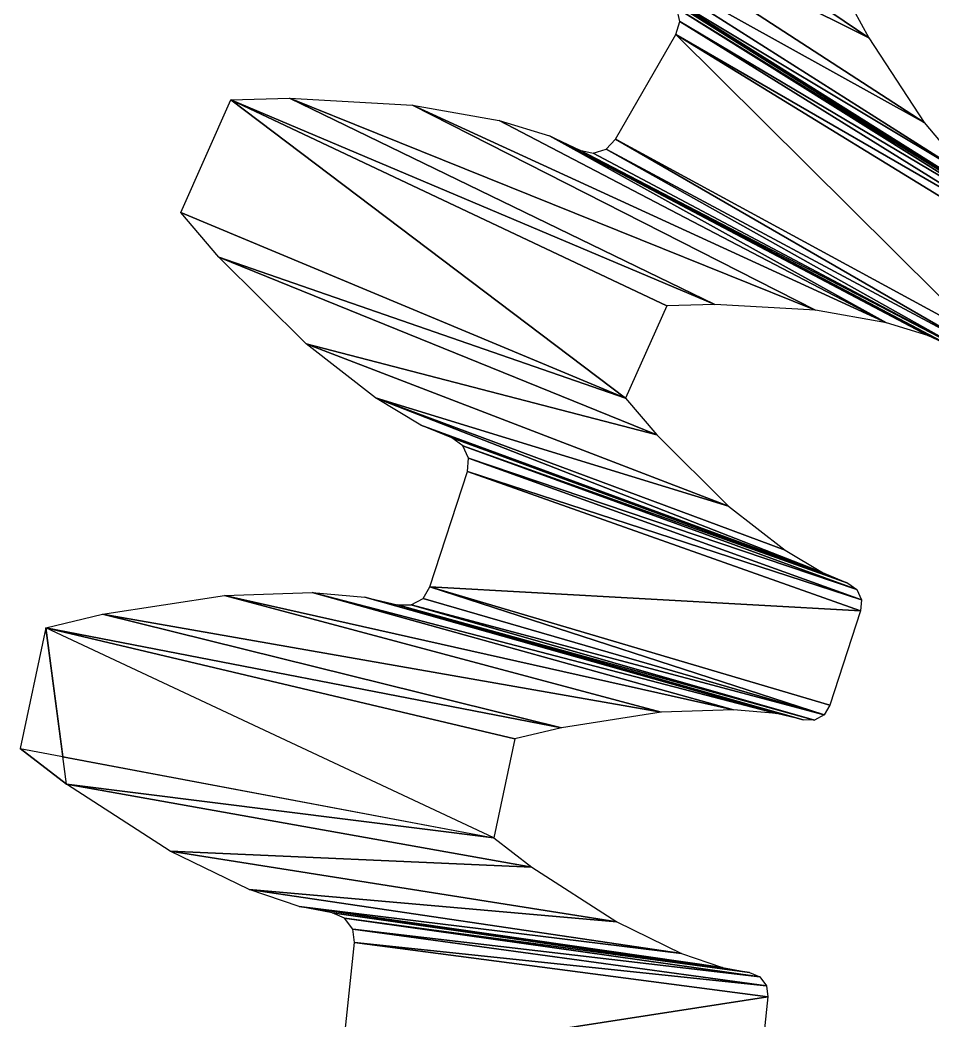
# Model space of a CAD drawing. Header units: inches. Extents: x 62 to 1153, y 3 to 780.
# Drawn here: x 72.63 to 80.63, y 30.88 to 39.66 of the extents above; entities that cross this region are included whole.
import ezdxf

# ---------------------------------------------------------------- set-up
doc = ezdxf.new("R2010")
doc.units = ezdxf.units.IN
doc.header["$MEASUREMENT"] = 0
doc.layers.add('Main_Gear', color=4, linetype='Continuous')

msp = doc.modelspace()

# ---------------------------------------------------------------- linework, layer by layer
at = {"layer": 'Main_Gear'}
for points in [[(80.0703, 39.4989, -11.4682), (77.2316, 40.9178, -7.4682), (76.6408, 41.821, -7.4682)], [(76.6408, 41.821, -7.4682), (79.8698, 39.8692, -11.4682), (80.0703, 39.4989, -11.4682)], [(77.2316, 40.9178, -7.4682), (80.0703, 39.4989, -11.4682), (80.5548, 38.7582, -11.4682)], [(80.5548, 38.7582, -11.4682), (77.7284, 40.3282, -7.4682), (77.2316, 40.9178, -7.4682)], [(77.7284, 40.3282, -7.4682), (80.5548, 38.7582, -11.4682), (80.9622, 38.2748, -11.4682)], [(80.9622, 38.2748, -11.4682), (78.0665, 40.0125, -7.4682), (77.7284, 40.3282, -7.4682)], [(78.0665, 40.0125, -7.4682), (80.9622, 38.2748, -11.4682), (81.2394, 38.0159, -11.4682)], [(81.2394, 38.0159, -11.4682), (78.3084, 39.8457, -7.4682), (78.0665, 40.0125, -7.4682)], [(78.3084, 39.8457, -7.4682), (81.2394, 38.0159, -11.4682), (81.4378, 37.8791, -11.4682)], [(81.4378, 37.8791, -11.4682), (78.3895, 39.7583, -7.4682), (78.3084, 39.8457, -7.4682)], [(78.3895, 39.7583, -7.4682), (81.4378, 37.8791, -11.4682), (81.5043, 37.8075, -11.4682)], [(81.5043, 37.8075, -11.4682), (78.416, 39.6421, -7.4682), (78.3895, 39.7583, -7.4682)], [(81.526, 37.7122, -11.4682), (78.3809, 39.5282, -7.4682), (78.416, 39.6421, -7.4682)], [(78.416, 39.6421, -7.4682), (81.5043, 37.8075, -11.4682), (81.526, 37.7122, -11.4682)], [(78.3809, 39.5282, -7.4682), (81.0625, 36.8658, -11.4682), (77.8507, 38.6099, -7.4682)], [(78.3809, 39.5282, -7.4682), (81.526, 37.7122, -11.4682), (81.4972, 37.6188, -11.4682)], [(81.0625, 36.8658, -11.4682), (78.3809, 39.5282, -7.4682), (81.4972, 37.6188, -11.4682)], [(74.4817, 38.9565, -7.4682), (77.9392, 36.3399, -11.4682), (74.0418, 37.9686, -7.4682)], [(78.7208, 37.1614, -11.4682), (74.4817, 38.9565, -7.4682), (74.995, 38.9704, -7.4682)], [(74.4817, 38.9565, -7.4682), (78.7208, 37.1614, -11.4682), (78.2999, 37.15, -11.4682)], [(77.9392, 36.3399, -11.4682), (74.4817, 38.9565, -7.4682), (78.2999, 37.15, -11.4682)], [(74.995, 38.9704, -7.4682), (79.6045, 37.1122, -11.4682), (78.7208, 37.1614, -11.4682)], [(79.6045, 37.1122, -11.4682), (74.995, 38.9704, -7.4682), (76.0727, 38.9104, -7.4682)], [(76.0727, 38.9104, -7.4682), (80.2268, 37.0011, -11.4682), (79.6045, 37.1122, -11.4682)], [(80.2268, 37.0011, -11.4682), (76.0727, 38.9104, -7.4682), (76.8316, 38.7749, -7.4682)], [(77.2741, 38.64, -7.4682), (80.2268, 37.0011, -11.4682), (76.8316, 38.7749, -7.4682)], [(77.2741, 38.64, -7.4682), (80.8073, 36.787, -11.4682), (80.5896, 36.8904, -11.4682)], [(80.8073, 36.787, -11.4682), (77.2741, 38.64, -7.4682), (77.5395, 38.5139, -7.4682)], [(80.2268, 37.0011, -11.4682), (77.2741, 38.64, -7.4682), (80.5896, 36.8904, -11.4682)], [(77.8507, 38.6099, -7.4682), (80.996, 36.7941, -11.4682), (77.7696, 38.5225, -7.4682)], [(80.996, 36.7941, -11.4682), (77.8507, 38.6099, -7.4682), (81.0625, 36.8658, -11.4682)], [(77.7696, 38.5225, -7.4682), (80.9026, 36.7653, -11.4682), (77.6557, 38.4874, -7.4682)], [(80.9026, 36.7653, -11.4682), (77.7696, 38.5225, -7.4682), (80.996, 36.7941, -11.4682)], [(77.5395, 38.5139, -7.4682), (80.9026, 36.7653, -11.4682), (80.8073, 36.787, -11.4682)], [(80.9026, 36.7653, -11.4682), (77.5395, 38.5139, -7.4682), (77.6557, 38.4874, -7.4682)], [(77.9392, 36.3399, -11.4682), (74.3749, 37.5778, -7.4682), (74.0418, 37.9686, -7.4682)], [(74.3749, 37.5778, -7.4682), (77.9392, 36.3399, -11.4682), (78.2123, 36.0194, -11.4682)], [(78.2123, 36.0194, -11.4682), (75.1406, 36.817, -7.4682), (74.3749, 37.5778, -7.4682)], [(78.8402, 35.3956, -11.4682), (75.7491, 36.3437, -7.4682), (75.1406, 36.817, -7.4682)], [(75.1406, 36.817, -7.4682), (78.2123, 36.0194, -11.4682), (78.8402, 35.3956, -11.4682)], [(75.7491, 36.3437, -7.4682), (78.8402, 35.3956, -11.4682), (79.3392, 35.0075, -11.4682)], [(79.6642, 34.8119, -11.4682), (75.7491, 36.3437, -7.4682), (79.3392, 35.0075, -11.4682)], [(75.7491, 36.3437, -7.4682), (79.6642, 34.8119, -11.4682), (76.1455, 36.1052, -7.4682)], [(79.6642, 34.8119, -11.4682), (76.4168, 35.9923, -7.4682), (76.1455, 36.1052, -7.4682)], [(76.4168, 35.9923, -7.4682), (79.6642, 34.8119, -11.4682), (79.8867, 34.7193, -11.4682)], [(79.8867, 34.7193, -11.4682), (76.5143, 35.9237, -7.4682), (76.4168, 35.9923, -7.4682)], [(76.5143, 35.9237, -7.4682), (79.8867, 34.7193, -11.4682), (79.9666, 34.6631, -11.4682)], [(79.9666, 34.6631, -11.4682), (76.5644, 35.8155, -7.4682), (76.5143, 35.9237, -7.4682)], [(80.0077, 34.5744, -11.4682), (76.5537, 35.6968, -7.4682), (76.5644, 35.8155, -7.4682)], [(76.5644, 35.8155, -7.4682), (79.9666, 34.6631, -11.4682), (80.0077, 34.5744, -11.4682)], [(79.999, 34.477, -11.4682), (76.226, 34.6883, -7.4682), (76.5537, 35.6968, -7.4682)], [(76.5537, 35.6968, -7.4682), (80.0077, 34.5744, -11.4682), (79.999, 34.477, -11.4682)], [(76.226, 34.6883, -7.4682), (79.6801, 33.5662, -11.4682), (76.1649, 34.586, -7.4682)], [(76.226, 34.6883, -7.4682), (79.999, 34.477, -11.4682), (79.7303, 33.6501, -11.4682)], [(79.6801, 33.5662, -11.4682), (76.226, 34.6883, -7.4682), (79.7303, 33.6501, -11.4682)], [(78.2529, 33.588, -11.4682), (73.3578, 34.4473, -7.4682), (74.4244, 34.6126, -7.4682)], [(78.8847, 33.6087, -11.4682), (74.4244, 34.6126, -7.4682), (75.1949, 34.6379, -7.4682)], [(74.4244, 34.6126, -7.4682), (78.8847, 33.6087, -11.4682), (78.2529, 33.588, -11.4682)], [(75.1949, 34.6379, -7.4682), (79.2626, 33.5759, -11.4682), (78.8847, 33.6087, -11.4682)], [(79.2626, 33.5759, -11.4682), (75.1949, 34.6379, -7.4682), (75.6558, 34.5979, -7.4682)], [(75.6558, 34.5979, -7.4682), (79.497, 33.52, -11.4682), (79.2626, 33.5759, -11.4682)], [(79.497, 33.52, -11.4682), (75.6558, 34.5979, -7.4682), (75.9416, 34.5297, -7.4682)], [(79.6801, 33.5662, -11.4682), (76.0608, 34.528, -7.4682), (76.1649, 34.586, -7.4682)], [(75.9416, 34.5297, -7.4682), (79.5948, 33.5186, -11.4682), (79.497, 33.52, -11.4682)], [(79.5948, 33.5186, -11.4682), (75.9416, 34.5297, -7.4682), (76.0608, 34.528, -7.4682)], [(76.0608, 34.528, -7.4682), (79.6801, 33.5662, -11.4682), (79.5948, 33.5186, -11.4682)], [(77.3783, 33.4524, -11.4682), (72.8586, 34.3269, -7.4682), (73.3578, 34.4473, -7.4682)], [(73.3578, 34.4473, -7.4682), (78.2529, 33.588, -11.4682), (77.3783, 33.4524, -11.4682)], [(73.0408, 32.9561, -7.4682), (72.8586, 34.3269, -7.4682), (72.6337, 33.2691, -7.4682)], [(76.7845, 32.4863, -11.4682), (72.8586, 34.3269, -7.4682), (76.9689, 33.3537, -11.4682)], [(72.8586, 34.3269, -7.4682), (77.3783, 33.4524, -11.4682), (76.9689, 33.3537, -11.4682)], [(76.7845, 32.4863, -11.4682), (72.8586, 34.3269, -7.4682), (73.0086, 33.1984, -7.4682), (76.7845, 32.4863, -11.4682)], [(76.7845, 32.4863, -11.4682), (73.0408, 32.9561, -7.4682), (72.6337, 33.2691, -7.4682)], [(73.0408, 32.9561, -7.4682), (76.7845, 32.4863, -11.4682), (77.1184, 32.2297, -11.4682)], [(77.1184, 32.2297, -11.4682), (73.9479, 32.3712, -7.4682), (73.0408, 32.9561, -7.4682)], [(77.8622, 31.7501, -11.4682), (74.6416, 32.0347, -7.4682), (73.9479, 32.3712, -7.4682)], [(73.9479, 32.3712, -7.4682), (77.1184, 32.2297, -11.4682), (77.8622, 31.7501, -11.4682)], [(74.6416, 32.0347, -7.4682), (77.8622, 31.7501, -11.4682), (78.431, 31.4741, -11.4682)], [(78.431, 31.4741, -11.4682), (75.0789, 31.8838, -7.4682), (74.6416, 32.0347, -7.4682)], [(78.7896, 31.3504, -11.4682), (75.3677, 31.8298, -7.4682), (75.0789, 31.8838, -7.4682)], [(75.0789, 31.8838, -7.4682), (78.431, 31.4741, -11.4682), (78.7896, 31.3504, -11.4682)], [(75.3677, 31.8298, -7.4682), (78.7896, 31.3504, -11.4682), (79.0265, 31.3061, -11.4682)], [(79.0265, 31.3061, -11.4682), (75.4773, 31.783, -7.4682), (75.3677, 31.8298, -7.4682)], [(79.1163, 31.2677, -11.4682), (75.5488, 31.6876, -7.4682), (75.4773, 31.783, -7.4682)], [(75.4773, 31.783, -7.4682), (79.0265, 31.3061, -11.4682), (79.1163, 31.2677, -11.4682)], [(79.175, 31.1895, -11.4682), (75.5631, 31.5692, -7.4682), (75.5488, 31.6876, -7.4682)], [(75.5488, 31.6876, -7.4682), (79.1163, 31.2677, -11.4682), (79.175, 31.1895, -11.4682)], [(79.1866, 31.0924, -11.4682), (75.4522, 30.5147, -7.4682), (75.5631, 31.5692, -7.4682)], [(75.5631, 31.5692, -7.4682), (79.175, 31.1895, -11.4682), (79.1866, 31.0924, -11.4682)], [(75.4522, 30.5147, -7.4682), (79.1866, 31.0924, -11.4682), (79.0957, 30.2277, -11.4682)]]:
    msp.add_3dface(points, dxfattribs=at)

doc.saveas('drawing.dxf')
